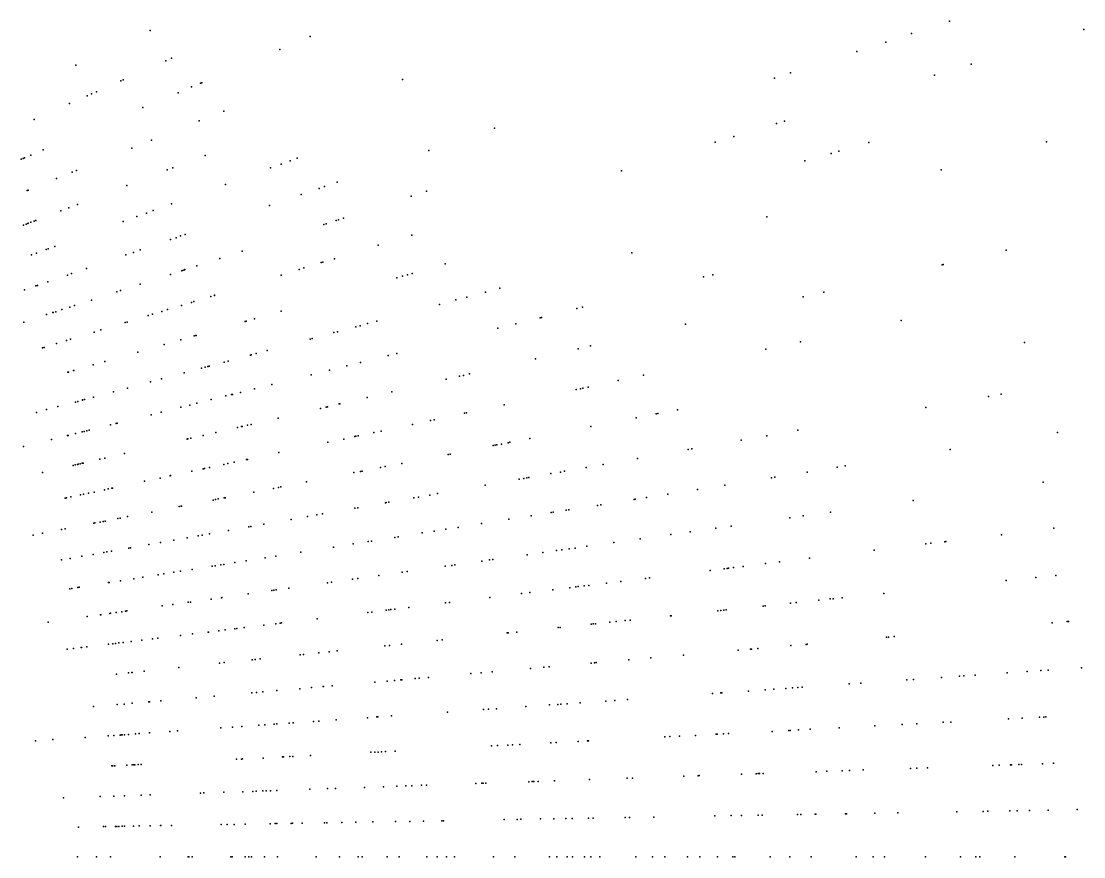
# Model space of a CAD drawing. Header units: metres. Extents: x -4327 to 4266, y -3886 to 3992.
# Drawn here: x 103.5 to 170.4, y 0 to 52.6 of the extents above; entities that cross this region are included whole.
import ezdxf

# ---------------------------------------------------------------- set-up
doc = ezdxf.new("R2010")
doc.units = ezdxf.units.M

msp = doc.modelspace()

# ---------------------------------------------------------------- linework, layer by layer
for p in [(162, 52.64, 2484.67), (111.64, 52.06, 2466.18), (121.73, 51.67, 2459.2), (159.6, 51.86, 2467.55), (170.45, 52.11, 2462.06), (119.81, 50.86, 2496.61), (157.98, 51.33, 2502.99), (112.99, 50.31, -126.62), (156.15, 50.74, 2494.6), (106.96, 49.87, 2470.93), (112.64, 50.15, 2495.96), (163.36, 49.94, 2491.65), (109.81, 48.89, -120.92), (109.94, 48.95, -122.53), (127.55, 48.96, 2465.47), (150.98, 49.06, 2494.95), (151.99, 49.39, 2448.54), (161.05, 49.24, 2456.48), (108.27, 48.2, 2481.42), (114.26, 48.5, 2458.37), (114.83, 48.74, 2470.6), (114.9, 48.77, 2472.1), (107.68, 47.94, -123.2), (107.96, 48.07, -123.25), (113.41, 48.14, -120.74), (106.57, 47.45, -121.93), (111.19, 47.2, 2500.58), (116.29, 46.98, 2483.84), (104.34, 46.45, 2476.37), (114.74, 46.36, -120.89), (151.09, 46.19, 2461.94), (151.61, 46.35, 2491.71), (133.33, 45.91, 2495.27), (111.74, 45.15, -124.46), (147.24, 45.02, 2483.98), (148.42, 45.38, 2481.9), (156.92, 45, 2459.84), (168.11, 45.05, 2498.7), (104.14, 44.21, -118.38), (104.92, 44.54, 2471.37), (110.49, 44.64, 2466.87), (115.12, 44.19, -123.11), (129.21, 44.49, 2490.5), (154.54, 44.31, 2484.05), (155.02, 44.45, 2450.2), (103.53, 43.94, -119.36), (103.66, 44, -119.91), (103.74, 44.04, -119.48), (119.91, 43.64, -123.02), (120.47, 43.85, -122.4), (120.91, 44.01, -121.91), (152.89, 43.84, 2478.4), (106.74, 43.13, -118.89), (107.02, 43.24, 2473.31), (112.73, 43.27, -123.89), (113.08, 43.41, -123.87), (119.23, 43.4, -123.41), (141.34, 43.21, 2494.63), (161.48, 43.27, 2498.41), (105.76, 42.73, -118.18), (110.17, 42.29, -117.81), (116.39, 42.36, -120.07), (122.62, 42.22, -121.93), (123.43, 42.5, -121), (103.91, 41.98, -116.63), (103.96, 42, -116.93), (121.16, 41.72, 2457.91), (122.3, 42.11, -122.28), (128.09, 41.62, -122.41), (129.05, 41.93, -122.78), (106.52, 40.89, -99.67), (107.08, 41.1, -118.96), (113, 41.13, -116.96), (119.17, 41.03, 2469.29), (106.03, 40.7, -118.31), (110.81, 40.33, -118.25), (111.42, 40.55, -117.6), (111.84, 40.71, -117.15), (123.83, 40.23, -121.74), (150.49, 40.32, 2469.84), (103.68, 39.8, -120.34), (103.83, 39.86, -118.82), (103.95, 39.9, -119.73), (103.97, 39.91, -116.27), (104.14, 39.98, 2477.49), (104.34, 40.05, -119), (104.44, 40.09, -117.18), (109.95, 40.02, -118.1), (122.58, 39.83, 2498.43), (122.74, 39.88, -121.87), (123.37, 40.08, -122.62), (123.51, 40.13, -122.1), (112.93, 38.89, -117.43), (113.28, 39, -120.26), (113.57, 39.11, -117.46), (113.86, 39.2, -121.41), (128.12, 39.17, -120.96), (105.1, 38.25, -117.54), (105.22, 38.3, -119.48), (105.65, 38.45, -119.06), (111.03, 38.23, -118.39), (117.45, 38.16, 2472.42), (126.02, 38.53, -125.53), (165.56, 38.22, 2478.43), (104.17, 37.92, -118.81), (104.5, 38.03, -118.15), (110.12, 37.92, -117.94), (110.6, 38.08, -120.93), (116.04, 37.7, 2497.52), (123.25, 37.68, -117.64), (141.98, 38.04, 2480.9), (107.63, 37.06, -118.06), (113.64, 36.92, -117.74), (113.67, 36.93, -120.89), (113.76, 36.96, -117.61), (113.84, 36.99, -117.17), (114.59, 37.23, -117.44), (121.03, 37, -117.95), (121.33, 37.1, -117.61), (122.42, 37.43, 2481.45), (122.53, 37.46, -117.73), (130.24, 37.35, -124.49), (161.53, 37.29, 2498.01), (161.6, 37.31, 2499), (105.21, 36.23, -118.09), (106.44, 36.65, -118.57), (106.69, 36.74, -119.36), (112.92, 36.69, -120.62), (119.89, 36.65, 2482.84), (127.18, 36.47, -125.34), (127.55, 36.57, -125.3), (127.85, 36.66, -125.33), (128.16, 36.75, -125.35), (146.5, 36.53, 2479.66), (147.08, 36.67, 2467.35), (103.74, 35.72, -119.53), (104.44, 35.96, -120.88), (104.56, 36, -120.09), (109.55, 35.59, -117.79), (109.79, 35.67, -117.54), (111.03, 36.08, 2472.75), (132.78, 35.58, -123.43), (133.67, 35.82, -122.77), (154.09, 35.57, 2485.47), (107.95, 35.07, -119.41), (114.25, 34.93, -120.59), (114.41, 34.98, 2476.61), (115.47, 35.3, -117.17), (115.7, 35.37, -120.13), (115.71, 35.38, -116.91), (129.88, 34.8, -124.5), (130.91, 35.08, 2470.03), (131.6, 35.26, -124.78), (152.78, 35.27, 2485.81), (105.13, 34.16, -118.09), (105.52, 34.28, -117.36), (105.55, 34.3, -118.69), (105.7, 34.34, -118.21), (106.09, 34.47, -118.51), (106.58, 34.63, -119.06), (106.88, 34.73, -118.75), (111.8, 34.18, 2476.24), (112.39, 34.36, -117.59), (112.74, 34.47, -121.09), (113.62, 34.74, -121.24), (119.89, 34.38, -118.81), (138.52, 34.54, -124.99), (138.89, 34.63, 2484.88), (103.69, 33.69, -119.83), (110.07, 33.65, -118.22), (110.2, 33.69, -119.14), (111.53, 34.1, -118.48), (117.63, 33.73, -119.8), (117.7, 33.75, -119.73), (118.23, 33.9, -119.88), (124.87, 33.46, -116.84), (125.34, 33.59, -121.47), (125.93, 33.74, 2500.6), (134.68, 33.58, -123.82), (136.22, 33.96, -122.78), (136.29, 33.98, 2485.53), (145.37, 33.56, 2495.04), (158.95, 33.79, 2468.91), (108.13, 33.06, -118.44), (108.55, 33.19, -118.37), (114.42, 32.81, -116.78), (114.52, 32.84, -117.39), (114.54, 32.84, -116.65), (123.22, 33.02, -117.6), (123.44, 33.08, -120.28), (124.61, 33.39, 2500.67), (133.55, 33.3, -123.99), (105.74, 32.33, -119.42), (106.38, 32.52, -117.42), (106.63, 32.6, -117.18), (112.53, 32.27, -120.5), (113.58, 32.57, -120.83), (121.73, 32.62, -120.7), (121.86, 32.65, 2471.78), (139.39, 32.18, -121.98), (152.61, 32.44, 2473.33), (166.71, 32.4, 2477.19), (104.87, 32.06, -120.26), (104.98, 32.09, -122.52), (110.87, 31.79, -118.34), (117.96, 31.61, 2499.77), (118.01, 31.62, -120), (118.33, 31.71, -119.66), (119.02, 31.89, -118.93), (126.65, 31.58, -121.39), (127.19, 31.71, -121.9), (138.6, 32, -123.31), (150.42, 31.97, 2459.2), (108.07, 30.99, -118.02), (108.79, 31.2, -117.65), (115.11, 30.84, -120.54), (115.29, 30.89, 2499.15), (115.37, 30.91, -117.43), (116.31, 31.17, -120.35), (116.57, 31.23, -117.24), (124.03, 30.93, -120.98), (124.89, 31.14, -116.72), (135.92, 31.38, 2492.6), (106.46, 30.53, -116.51), (106.5, 30.54, -116.82), (106.83, 30.63, 2498.53), (106.85, 30.64, -117.84), (113.79, 30.49, -121.52), (114.89, 30.78, -117.58), (121.78, 30.36, -120.87), (122.95, 30.65, -120.7), (131.13, 30.27, -119.53), (131.39, 30.33, -119.23), (131.76, 30.42, -119.18), (142.72, 30.34, 2485.72), (110.22, 29.53, -118.49), (111.68, 29.92, -117.72), (112.36, 30.11, -117.02), (118.23, 29.48, -120.33), (119.31, 29.75, -119.2), (119.31, 29.75, -119.2), (130.29, 30.08, -118.63), (138.75, 29.49, -126.4), (138.91, 29.53, -125.85), (139.23, 29.59, -125.86), (141.13, 30, -122.08), (107.39, 28.78, -117.48), (107.51, 28.81, -116.33), (108.08, 28.96, -118.88), (109.33, 29.29, -118.68), (115.5, 28.8, -120.67), (116.41, 29.03, -120.44), (116.78, 29.12, -117.57), (116.84, 29.13, -117.5), (117.33, 29.25, -120.2), (125.31, 28.93, -120.52), (126.87, 29.29, -119.9), (138.48, 29.44, -126.71), (164.46, 29, 2455.58), (165.25, 29.14, 2487.35), (105.12, 28.17, -118.31), (105.83, 28.36, -121.35), (106.94, 28.65, -118.27), (107.09, 28.69, -121.19), (107.39, 28.77, -119.55), (113.58, 28.32, -118.41), (114.14, 28.46, -117.83), (114.58, 28.57, -117.38), (122.37, 28.25, -120.43), (122.73, 28.33, -120.77), (122.81, 28.35, -120.32), (123.56, 28.53, -117.67), (123.59, 28.53, -120.57), (133.95, 28.47, -119.11), (144.86, 28.16, -125.55), (160.5, 28.3, 2496.94), (104.49, 28, -118.9), (111.71, 27.85, 2467.07), (112.34, 28.01, -118.26), (119.71, 27.64, -120.01), (129.31, 27.49, -120.68), (129.54, 27.53, -119.31), (131.45, 27.94, -119.75), (131.58, 27.97, -119.6), (142.26, 27.65, -126.33), (143.52, 27.9, -126.75), (143.62, 27.92, -124.34), (107.36, 26.77, -117.3), (107.49, 26.8, -119.91), (107.67, 26.84, -120.76), (107.8, 26.88, -117.91), (109.16, 27.22, 2498.47), (109.51, 27.3, -118.99), (109.57, 27.32, -118.93), (117.16, 27.05, -120.18), (117.41, 27.11, -119.91), (117.44, 27.11, -120.59), (117.78, 27.19, -119.89), (118.01, 27.24, -117.15), (126.2, 26.82, -117.12), (128.17, 27.24, -119.74), (139.4, 27.1, 2488.95), (152.45, 26.88, 2497.46), (105.43, 26.29, -119.82), (106.44, 26.54, -120.57), (106.49, 26.55, -119.84), (106.94, 26.66, -118.39), (113.97, 26.31, -117.8), (114.03, 26.33, -117.73), (114.22, 26.37, -117.54), (114.98, 26.55, -117.81), (115.79, 26.73, -116.97), (122.83, 26.11, -120.8), (123.84, 26.32, -121.53), (124.54, 26.47, -117.12), (124.61, 26.49, -117.05), (124.75, 26.52, 2498.75), (125.73, 26.72, -120.59), (134.3, 26.11, -119.26), (135.57, 26.35, -118.15), (148.88, 26.25, -125.53), (150.48, 26.53, -123.94), (168.79, 26.73, 2453.56), (103.67, 25.85, 2462.43), (119.76, 25.46, -119.73), (133.25, 25.9, -118.97), (133.37, 25.93, -118.83), (133.48, 25.95, -122.1), (133.78, 26, -122.51), (134.2, 26.08, 2491.5), (145.54, 25.66, -124.9), (145.77, 25.7, 2498.37), (162.04, 25.66, 2451.77), (107.37, 24.79, -120.45), (107.38, 24.79, -119.42), (107.39, 24.79, -120.09), (107.43, 24.8, -118.69), (108.48, 25.04, -117), (108.79, 25.12, -118.75), (110.03, 25.4, -117.9), (116.54, 24.77, -120.91), (116.94, 24.86, -117.68), (117.72, 25.02, -120.42), (117.77, 25.03, -120.73), (127.5, 24.78, -119.87), (130.42, 25.35, -119.96), (130.54, 25.37, -120.2), (142.35, 25.1, -122.16), (104.86, 24.21, 2480.42), (106.8, 24.66, -119.29), (106.93, 24.69, -119.17), (107.08, 24.72, -120.39), (107.12, 24.73, -118.99), (107.25, 24.76, -117.84), (114.28, 24.29, -117.92), (114.99, 24.44, -118.26), (115.08, 24.46, -120.97), (115.38, 24.53, -121.02), (116.28, 24.72, 2489.16), (124.48, 24.2, -121.33), (124.89, 24.28, 2466.22), (124.9, 24.28, -120.15), (125.01, 24.3, -120.39), (126.16, 24.52, -116.93), (126.46, 24.58, -116.96), (136.89, 24.14, -118.26), (136.89, 24.14, -118.26), (137.5, 24.24, 2494.85), (137.75, 24.29, -122.6), (139.11, 24.53, -121.78), (140.18, 24.72, -122.04), (153.04, 24.24, -125.27), (154.91, 24.54, -122.88), (155.42, 24.62, -130.22), (111.3, 23.66, -117.76), (112.27, 23.86, -118.53), (112.9, 24, -117.91), (112.94, 24.01, 2474.31), (121.5, 23.62, -119.07), (134.89, 23.79, -122.86), (135.18, 23.84, -119.13), (135.37, 23.87, 2480.44), (135.5, 23.89, -118.75), (150.79, 23.88, -128.03), (151, 23.92, -127.78), (167.9, 23.6, 2492.99), (107.26, 22.8, -120.26), (107.45, 22.84, -120.08), (107.77, 22.91, -119.78), (108.12, 22.98, -118.09), (108.78, 23.12, 2500.28), (109.01, 23.17, -115.85), (109.23, 23.22, -116.33), (109.28, 23.23, -118.69), (118.18, 22.97, -116.45), (119.42, 23.21, -119.1), (119.74, 23.27, -120.2), (119.87, 23.3, -120.06), (129.26, 22.79, -120.6), (129.74, 22.88, -118.95), (132.74, 23.41, -118.92), (144.25, 22.85, -121.53), (146.12, 23.14, -120.41), (147.85, 23.42, 2480.74), (106.3, 22.6, 2473.61), (106.39, 22.61, -122.07), (106.65, 22.67, -118.8), (113.63, 22.09, 2480.55), (115.62, 22.47, 2466.19), (115.76, 22.5, -116.83), (115.94, 22.54, -116.64), (116.31, 22.61, -116.62), (116.33, 22.61, -120.14), (116.37, 22.62, -120.44), (126.47, 22.3, -120.35), (126.51, 22.31, -116.62), (126.68, 22.34, -119.76), (128.26, 22.62, 2498.11), (128.54, 22.66, -119.93), (139.82, 22.14, 2480.96), (140.04, 22.18, -120.77), (142.14, 22.51, -121.36), (142.2, 22.52, -121.68), (142.9, 22.63, -121.61), (159.7, 22.44, 2491.79), (110.23, 21.43, -119.18), (111.76, 21.72, -118.74), (113.48, 22.06, -118.09), (113.6, 22.08, -117.96), (121.56, 21.43, -119.78), (122.15, 21.54, -118.8), (122.5, 21.6, -119.15), (124.54, 21.96, -120.6), (124.72, 21.99, 2481.27), (135.65, 21.48, -118.66), (136.91, 21.68, -117.94), (137.04, 21.7, -117.78), (137.86, 21.83, -117.97), (138.02, 21.86, -122.75), (152.77, 21.47, 2467.18), (154.49, 21.71, -125.14), (108.11, 21.02, -121.85), (108.17, 21.03, 2477.3), (108.51, 21.09, -118.09), (108.69, 21.13, -118.94), (108.82, 21.15, -118.81), (109.62, 21.31, 2479.99), (109.75, 21.33, -117.24), (117.86, 20.78, -117.54), (118, 20.81, -117.04), (118.8, 20.95, -119.78), (120.53, 21.25, -119.42), (131.04, 20.75, -119.79), (132.51, 20.99, -118.5), (134.24, 21.26, -122.17), (148.25, 20.83, -118.61), (151.94, 21.35, -128.68), (104.28, 20.27, 2479.73), (104.86, 20.38, 2493.46), (106.07, 20.62, -119.02), (106.29, 20.66, -119.15), (113.99, 20.1, 2480.3), (114.68, 20.22, -120.39), (114.92, 20.26, -120.51), (115.39, 20.35, -117.23), (116.58, 20.56, -120.26), (127.06, 20.12, -116.79), (127.28, 20.16, -120.24), (128.79, 20.4, -119.69), (129.53, 20.52, -119.98), (130.28, 20.63, -120.27), (144.44, 20.3, -120.97), (145.67, 20.47, -120.25), (147.28, 20.7, -119.84), (165.27, 20.29, 2488.44), (168.56, 20.7, 2477.19), (110.3, 19.45, -118.09), (110.42, 19.47, -119), (111.57, 19.67, -117.89), (112.31, 19.8, -118.55), (113.15, 19.95, -117.37), (123.2, 19.51, -118.43), (124.44, 19.71, -120.01), (125.39, 19.86, -117.16), (125.58, 19.89, -116.95), (138.41, 19.45, -118.52), (139.16, 19.56, -122.23), (140.85, 19.8, -121.01), (142.51, 20.03, -121.36), (160.5, 19.71, 2477.48), (160.81, 19.75, -127.22), (161.7, 19.85, -126.07), (161.77, 19.86, -125.98), (106.61, 18.8, -119.51), (107.35, 18.93, 2481.11), (108.06, 19.05, -118.5), (108.73, 19.17, -117.18), (108.74, 19.17, -119.91), (108.92, 19.21, -118.03), (109.21, 19.26, -116.03), (118.9, 18.83, 2492.09), (119.56, 18.94, -120.07), (121.14, 19.19, -119.16), (135.4, 19.03, -122.38), (136.39, 19.17, -117.83), (137.25, 19.29, -122.15), (137.58, 19.34, 2482.62), (138.05, 19.4, -123.13), (153.17, 18.81, -124.06), (157.26, 19.31, 2490.21), (106.07, 18.7, -121.68), (114.3, 18.1, -117.96), (115.56, 18.3, -120.56), (115.75, 18.33, -120.37), (116.09, 18.39, -117.22), (116.29, 18.42, -120.54), (116.98, 18.53, -120.2), (117.7, 18.64, -116.28), (130.24, 18.3, -120.32), (130.64, 18.36, 2478.49), (130.84, 18.39, -118.9), (132.53, 18.63, -118.86), (133.03, 18.7, -119.05), (133.24, 18.73, -117.67), (147.81, 18.15, -124.34), (148, 18.17, -120.55), (148.07, 18.18, -118.87), (148.38, 18.22, -124.82), (148.99, 18.29, 2487.73), (150.4, 18.47, -119.53), (151.29, 18.58, -123.22), (110.63, 17.52, -116.69), (111.19, 17.61, -118.57), (112.15, 17.76, -117.64), (112.51, 17.82, -118.67), (113.15, 17.92, 2483.86), (113.56, 17.99, -118.35), (124.39, 17.48, -120.05), (124.73, 17.53, -120.77), (126.06, 17.72, -120.08), (127.52, 17.92, -116.65), (127.83, 17.97, -119.26), (142.84, 17.54, -120.96), (143.1, 17.57, -121.04), (146.91, 18.04, -120.33), (165.56, 17.4, -125.95), (167.43, 17.6, -126.36), (168.69, 17.73, -127.17), (106.6, 16.88, -119.8), (106.71, 16.9, -121.38), (107.1, 16.96, -121.03), (107.18, 16.98, -119.27), (109.03, 17.27, -118.57), (109.07, 17.28, -116.81), (109.79, 17.39, -115.43), (119.31, 16.77, -120.29), (119.44, 16.79, -120.15), (119.58, 16.81, -116.8), (120.39, 16.92, -119.54), (122.81, 17.26, -119.18), (123.08, 17.3, -118.53), (137.01, 16.82, -118.23), (138.09, 16.95, -121.94), (138.47, 17, -121.88), (138.6, 17.02, -117.89), (138.98, 17.06, -118.21), (139.27, 17.1, -120.57), (140.4, 17.24, 2479.22), (141.3, 17.35, -121.25), (115.49, 16.23, -117.07), (116.14, 16.32, -117.48), (116.16, 16.33, -120.61), (117.83, 16.56, -120.36), (133.04, 16.34, -118.26), (135.04, 16.58, -119.38), (135.56, 16.64, -118.01), (153.77, 16.16, -121.27), (154.47, 16.24, -123.2), (154.67, 16.26, -122.95), (155.24, 16.32, 2474.58), (157.86, 16.59, 2494.71), (109.86, 15.44, -116.33), (110.1, 15.47, -118.51), (110.19, 15.49, -115.67), (112.4, 15.8, -118.37), (113.08, 15.89, -118.06), (114.04, 16.03, -117.12), (114.19, 16.05, 2471.06), (125.62, 15.42, -117.57), (126.52, 15.53, -120.63), (126.69, 15.56, -116.77), (126.81, 15.57, -117.01), (127.07, 15.6, -119.31), (127.95, 15.71, -119.09), (130.25, 15.99, -119.52), (130.5, 16.02, -119.62), (147.4, 15.49, -120.08), (147.59, 15.51, -120.64), (147.79, 15.53, 2462.77), (147.92, 15.55, -119.44), (150.25, 15.79, -120.1), (150.38, 15.81, -119.94), (151.97, 15.97, -123.94), (151.97, 15.97, -123.54), (152.33, 16.01, 2449.47), (105.22, 14.79, 2480.22), (107.69, 15.14, -119.4), (108.53, 15.25, -118.62), (108.54, 15.25, -119.29), (109.1, 15.33, -121.49), (109.16, 15.34, -119.05), (109.5, 15.39, -118.39), (119.93, 14.73, -119.58), (122.16, 15, -119.44), (125.36, 15.39, -120.05), (140.6, 14.78, 2477.72), (141.01, 14.82, -121.16), (141.56, 14.88, 2494.69), (141.88, 14.91, -122.05), (144.43, 15.18, 2497.28), (144.47, 15.18, 2498.03), (168.46, 14.74, -125.77), (169.4, 14.82, -126.19), (169.48, 14.83, -124.81), (115.31, 14.16, 2489.54), (115.32, 14.16, 2489.79), (115.97, 14.24, -116.15), (116.37, 14.29, 2454.95), (116.99, 14.37, -120.41), (117.1, 14.38, -120.65), (117.57, 14.44, -117.36), (118.81, 14.59, -116.8), (119.56, 14.68, -116.39), (119.83, 14.71, -118.97), (134.13, 14.1, -117.69), (134.19, 14.1, -118), (134.74, 14.16, -118.88), (137.35, 14.44, -118.54), (137.48, 14.45, -118.39), (139.43, 14.65, -122.61), (139.56, 14.67, -122.46), (139.7, 14.68, -122.31), (109.03, 13.39, -118.38), (109.29, 13.42, -118.14), (109.46, 13.44, -118.33), (109.67, 13.47, -116.75), (109.94, 13.5, -116.15), (110.46, 13.56, -118.76), (111.12, 13.64, -117.78), (111.8, 13.73, -117.47), (112.14, 13.77, 2479.18), (113.55, 13.94, -117.5), (114.31, 14.04, -118.16), (127.47, 13.4, -120.25), (129.73, 13.63, -120.38), (130.04, 13.67, -120.41), (153.02, 13.39, -123.35), (158.03, 13.83, -122.62), (158.15, 13.84, -118.75), (158.5, 13.87, -122.01), (106.42, 13.07, -118.76), (106.82, 13.12, -119.07), (107.31, 13.18, 2460.88), (107.33, 13.18, 2492.41), (107.66, 13.22, -120.66), (121.1, 12.73, -119.34), (121.3, 12.75, -119.14), (122.27, 12.85, -119.57), (122.93, 12.92, -118.52), (123.42, 12.97, -118.73), (126.42, 13.29, -119.91), (126.73, 13.32, -119.94), (148.68, 13.01, -119.99), (149.47, 13.08, -124.16), (149.53, 13.08, -119.33), (149.92, 13.12, -119.24), (152, 13.3, -120.62), (152.96, 13.38, -123.02), (116.01, 12.19, -120.2), (116.32, 12.23, -120.26), (118.07, 12.41, -116.73), (118.26, 12.43, -116.54), (118.58, 12.46, -116.21), (139.43, 12.2, -121.74), (139.63, 12.22, -121.51), (139.75, 12.23, -117.91), (141.8, 12.41, -122.04), (143.18, 12.53, -120.41), (145.24, 12.71, -121.05), (109.53, 11.51, -116.75), (110.29, 11.59, -117.06), (110.5, 11.61, -116.51), (110.51, 11.61, -117.54), (111.28, 11.7, -117.84), (113.46, 11.93, -117.82), (131.85, 11.54, -119.77), (132.49, 11.59, -119.43), (133.18, 11.65, 2486.16), (135.6, 11.86, -118.92), (135.61, 11.86, -118.53), (136.44, 11.94, -117.95), (136.77, 11.97, -122.88), (162.89, 11.39, -121.45), (163.62, 11.44, 2492.11), (165.62, 11.58, -121.53), (166.89, 11.67, -121.9), (167.74, 11.73, 2472.54), (168.21, 11.76, 2499.57), (170.3, 11.91, 2490.15), (122.54, 10.72, 2489.96), (122.57, 10.72, 2490.71), (123.11, 10.77, -119.27), (125.79, 11.01, -116.79), (126.57, 11.07, 2489.26), (127.03, 11.11, -119.49), (127.43, 11.15, 2479.7), (127.49, 11.15, -120.46), (128.34, 11.23, -119.55), (128.6, 11.25, -116.3), (129.17, 11.3, 2487.12), (155.67, 10.89, -123.09), (156.41, 10.94, -120.51), (159.3, 11.14, -119.99), (159.72, 11.17, 2494.87), (161.49, 11.29, -123.31), (162.62, 11.37, -122.64), (115.69, 10.12, -117.21), (118.06, 10.33, -120.14), (118.34, 10.35, -116.67), (118.35, 10.35, -116.3), (118.75, 10.39, -119.79), (119.63, 10.47, -116.41), (121.08, 10.59, -118.86), (121.81, 10.66, -119.18), (147.06, 10.28, -120.65), (147.59, 10.32, -120.01), (147.65, 10.32, -119.93), (149.34, 10.44, -119.42), (150.38, 10.52, -119.71), (150.93, 10.55, 2484.9), (151.69, 10.61, -119.27), (152.1, 10.64, -123.95), (152.45, 10.66, -123.13), (152.71, 10.68, -123.2), (108.08, 9.46, -117.94), (109.57, 9.59, -119.96), (110.01, 9.62, -116.81), (110.52, 9.67, -116.33), (111.57, 9.76, -118.09), (111.61, 9.76, -118.39), (112.32, 9.83, -117.71), (114.54, 10.02, -116.94), (135.3, 9.46, -117.58), (136.81, 9.57, -118.5), (137.32, 9.6, -121.72), (137.52, 9.62, -117.67), (137.91, 9.64, -121.04), (138.73, 9.7, -121.62), (140.34, 9.81, -121.29), (140.92, 9.85, -121.38), (141.71, 9.91, -120.46), (125.34, 8.76, -120.74), (125.93, 8.81, -120.12), (125.99, 8.81, -120.05), (126.84, 8.87, -119.15), (130.37, 9.12, -120.48), (132.64, 9.27, -118.35), (132.96, 9.3, -117.6), (133.46, 9.33, -117.78), (166.58, 8.73, 2492.93), (167.66, 8.79, -125.73), (167.93, 8.8, -125.79), (168.07, 8.81, -125.6), (116.09, 8.12, -117.33), (116.84, 8.17, -116.93), (117.43, 8.21, -117.4), (118.5, 8.29, -116.67), (118.87, 8.31, -116.65), (119.46, 8.35, -119.95), (119.63, 8.37, -115.87), (120.4, 8.42, -119.72), (120.65, 8.44, -119.83), (121.93, 8.53, -118.87), (122.27, 8.55, -119.6), (123.36, 8.63, -118.83), (155.05, 8.13, 2461.36), (157.29, 8.24, 2475.49), (159.02, 8.33, -121.43), (159.94, 8.38, -122.69), (161.6, 8.47, -122.15), (162.07, 8.49, -122.36), (162.07, 8.49, -121.95), (165.7, 8.68, -126.25), (105.51, 7.38, 2468.74), (107.55, 7.52, -121.92), (109, 7.62, -118.92), (109.37, 7.65, -118.93), (109.75, 7.67, -118.57), (109.82, 7.68, -118.51), (109.89, 7.68, -117.42), (110.03, 7.69, -120.7), (110.28, 7.71, -119.79), (110.72, 7.74, -117.66), (110.95, 7.76, -116.75), (111.6, 7.8, -118.21), (112.88, 7.89, -118.01), (113.38, 7.93, 2464.38), (144.07, 7.55, 2480.81), (144.39, 7.57, 2486.3), (144.99, 7.6, 2473.49), (145.99, 7.65, -120.58), (147.29, 7.72, -120.57), (147.36, 7.72, -120.09), (147.75, 7.74, -119.61), (148.07, 7.76, -120), (150.82, 7.9, -124.15), (151.88, 7.96, -123.64), (151.96, 7.96, -122.74), (152.48, 7.99, -122.89), (153.22, 8.03, -121.56), (104.43, 7.3, 2475.04), (133.15, 6.98, -118.68), (133.53, 7, -118.63), (134.18, 7.03, -117.51), (134.48, 7.05, -118.68), (134.93, 7.07, -118.55), (136.89, 7.17, -121.61), (137.22, 7.19, -121.24), (138.61, 7.26, -121.93), (139.2, 7.3, -121.64), (139.26, 7.3, -121.56), (117.09, 6.14, -116.8), (117.41, 6.15, -116.48), (117.47, 6.16, -116.42), (118.77, 6.22, 2490.16), (119.98, 6.29, -119.56), (120.05, 6.29, -119.49), (120.44, 6.31, -119.1), (120.63, 6.32, -118.9), (121.74, 6.38, -119.21), (125.55, 6.58, -120.29), (125.8, 6.59, -120.39), (126.01, 6.6, -119.81), (126.21, 6.61, -119.6), (126.48, 6.63, 2481.52), (127.08, 6.66, -119.77), (109.23, 5.72, -118.14), (109.28, 5.73, -117.41), (109.41, 5.73, -117.29), (109.42, 5.73, -118.99), (110.19, 5.78, -118.27), (110.51, 5.79, -119), (110.62, 5.8, -118.21), (110.69, 5.8, -118.15), (110.9, 5.81, -117.6), (111.09, 5.82, -117.42), (153.59, 5.36, -122.04), (154.26, 5.39, -121.2), (155.24, 5.42, -122.38), (155.7, 5.44, -122.2), (156.55, 5.47, 2462.02), (159.53, 5.57, -122.14), (159.93, 5.58, -122.03), (160.6, 5.61, -121.57), (164.72, 5.75, -121.06), (165.13, 5.77, -122.61), (165.83, 5.79, 2459.66), (165.9, 5.79, -126.16), (166.37, 5.81, -125.95), (166.52, 5.81, -120.71), (167.85, 5.86, 2489.59), (168.55, 5.89, -123.02), (135.49, 4.73, -116.88), (135.71, 4.74, -121.93), (135.8, 4.74, -118.05), (135.81, 4.74, -116.51), (136.09, 4.75, -121.88), (137.12, 4.79, -121.85), (139.33, 4.87, -120.46), (141.69, 4.95, -121.56), (142.02, 4.96, -121.17), (145.26, 5.07, -120.81), (146.17, 5.1, -120.1), (146.23, 5.11, -120.42), (148.9, 5.2, -119.11), (149.82, 5.23, -123.92), (149.94, 5.24, -119.01), (150.02, 5.24, -123.68), (150.26, 5.25, -118.6), (115.02, 4.02, -117.18), (116.28, 4.06, -117.69), (117.49, 4.1, -119.31), (118.12, 4.12, -116.21), (118.33, 4.13, -119.89), (118.74, 4.15, -115.93), (118.96, 4.15, -119.62), (119.23, 4.16, -115.78), (119.62, 4.18, 2477.86), (121.71, 4.25, -118.96), (122.82, 4.29, -119.26), (123.32, 4.31, -119.1), (125.14, 4.37, 2479.84), (126.35, 4.41, 2477.03), (127.19, 4.44, -119.39), (127.76, 4.46, -116.19), (128.14, 4.47, -116.14), (128.74, 4.5, -119.93), (129.06, 4.51, -119.57), (132.16, 4.62, -119.53), (132.54, 4.63, -119.48), (132.62, 4.63, -118.64), (132.8, 4.64, 2496.47), (106.19, 3.71, 2480.22), (108.5, 3.79, -118.55), (109.36, 3.82, -120.14), (110.04, 3.84, -116.09), (111.09, 3.88, -117.84), (111.65, 3.9, -117.66), (114.83, 4.01, -117.37), (153.53, 2.68, -122.21), (153.58, 2.68, -123.35), (155.44, 2.71, -122.62), (155.51, 2.71, -122.13), (157.29, 2.75, -122.28), (158.75, 2.77, 2495.45), (162.46, 2.84, -122.1), (164.12, 2.86, -120.7), (164.4, 2.87, -122.01), (164.41, 2.87, -126.96), (165.8, 2.89, -121.8), (166.26, 2.9, -121.16), (167.03, 2.92, 2496.67), (168.2, 2.94, -125.69), (170.03, 2.97, -125.33), (116.13, 2.03, -116.84), (116.5, 2.03, -120.33), (116.94, 2.04, -116.39), (117.63, 2.05, -116.05), (119.2, 2.08, -116.58), (119.52, 2.09, -116.26), (119.63, 2.09, -119.71), (120.52, 2.1, -119.17), (120.61, 2.11, 2497.09), (121.22, 2.12, -118.81), (122.63, 2.14, -119.16), (122.78, 2.14, -118.65), (123.72, 2.16, -118.39), (124.61, 2.18, -119.63), (125.68, 2.19, -119.22), (127.11, 2.22, -119.53), (128, 2.23, -119.31), (128.87, 2.25, -119.48), (130.01, 2.27, 2494.11), (130.13, 2.27, -119.59), (133.94, 2.34, -119.1), (134.77, 2.35, -118.54), (135, 2.36, -119.79), (136.24, 2.38, -117.61), (137.07, 2.39, -117.8), (137.82, 2.41, -121.88), (138.22, 2.41, -117.61), (139.26, 2.43, -120.61), (139.56, 2.44, -121.8), (141.56, 2.47, -121.39), (141.83, 2.48, -121.08), (143.37, 2.5, -121.19), (147.21, 2.57, -120.49), (148.25, 2.59, -118.8), (148.9, 2.6, -120.39), (149.94, 2.62, -119.09), (150.2, 2.62, -118.76), (152.42, 2.66, -119.17), (152.64, 2.66, -124.11), (107.14, 1.87, 2469.68), (108.71, 1.9, -118.07), (108.83, 1.9, -118.98), (109.47, 1.91, -118.38), (109.54, 1.91, -116.27), (109.68, 1.91, -115.79), (109.88, 1.92, -117.66), (110.03, 1.92, -118.2), (110.59, 1.93, -115.61), (110.95, 1.94, -118.03), (111.64, 1.95, -117.72), (112.3, 1.96, -117.78), (112.32, 1.96, 2464.94), (112.99, 1.97, -117.47), (107.08, 0, 2467.93), (108.27, 0, -118.48), (109.15, 0, -118.01), (112.28, 0, 2463.69), (114.04, 0, -117.51), (114.09, 0, -116.42), (114.3, 0, 2478.37), (116.74, 0, -119.77), (116.82, 0, -116.88), (117.64, 0, 2491.72), (117.87, 0, -119.36), (118.03, 0, -119.91), (118.86, 0, -116.23), (119.66, 0, -119.34), (122.1, 0, -119.01), (123.57, 0, -117.84), (124.76, 0, -117.68), (125, 0, -117.78), (126.57, 0, -117.2), (127.33, 0, -119.32), (129.08, 0, 2475.89), (129.73, 0, -118.94), (130.31, 0, -118.3), (130.81, 0, -118.49), (133.27, 0, -118.75), (134.62, 0, -117.22), (136.8, 0, 2493.25), (137.27, 0, -121.78), (137.92, 0, -116.05), (138.24, 0, -117.61), (139.01, 0, -117.09), (139.41, 0, -120.85), (139.98, 0, 2477.05), (142.24, 0, -120.62), (143.28, 0, -120.16), (144.06, 0, 2477.31), (145.49, 0, -119.07), (146.26, 0, -120.5), (147.38, 0, -123.05), (148.34, 0, -119.52), (148.47, 0, -124.1), (150.7, 0, -123.75), (151.93, 0, -119.43), (153.28, 0, -122.95), (156.12, 0, -122.18), (157.18, 0, -121.64), (157.91, 0, -122.33), (160.49, 0, -122.25), (162.69, 0, -121), (163.65, 0, -126.35), (163.91, 0, -126.42), (166.1, 0, -122.7), (169.25, 0, -122.62), (169.31, 0, -125.5)]:
    msp.add_point(p)

doc.saveas('drawing.dxf')
